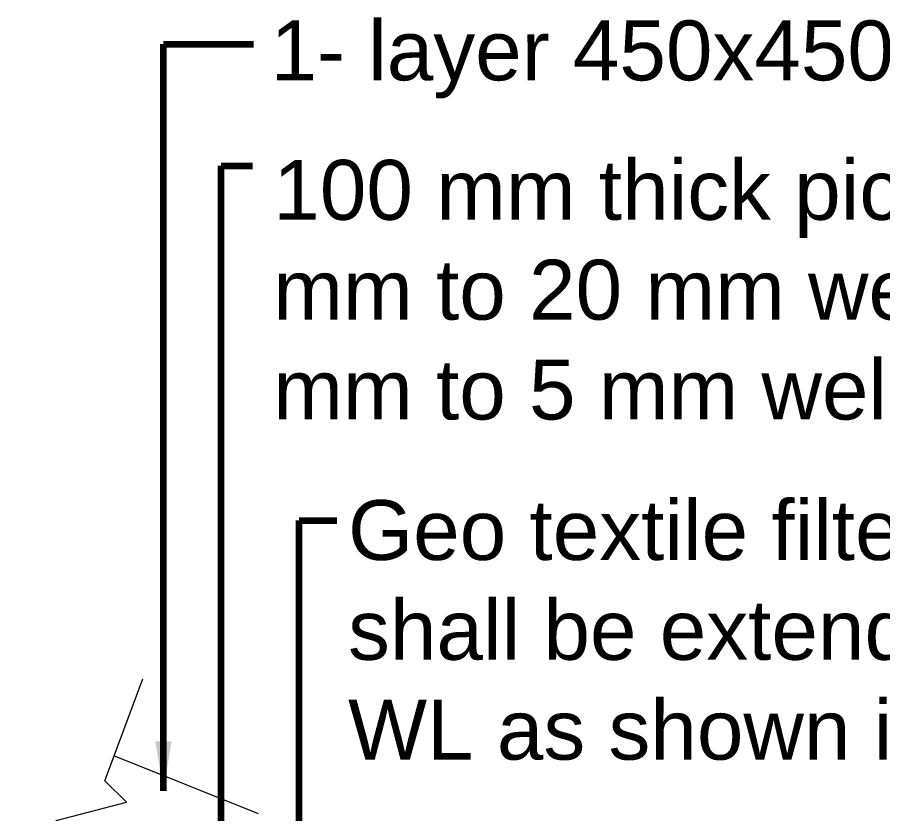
# Model space of a CAD drawing. Header units: inches. Extents: x -8940 to 26362, y -28010 to 990.
# Drawn here: x 4288.3 to 4304.02, y -23315.3 to -23300.83 of the extents above; entities that cross this region are included whole.
import ezdxf

# ---------------------------------------------------------------- set-up
doc = ezdxf.new("R2010")
doc.units = ezdxf.units.IN
doc.header["$MEASUREMENT"] = 0
doc.layers.add('LINE', color=7, linetype='Continuous')
doc.styles.get("Standard").update_dxf_attribs({"font": 'arial.ttf'})
doc.dimstyles.get("Standard").update_dxf_attribs({"dimtxt": 0.18, "dimasz": 0.18, "dimexe": 0.18, "dimexo": 0.0625, "dimgap": 0.09, "dimtad": 0, "dimtih": 1, "dimtoh": 1, "dimdec": 4, "dimzin": 0, "dimdsep": 46, "dimtxsty": 'Standard', "dimcen": 0.09, "dimadec": 0, "dimazin": 0, "dimtfac": 1, "dimtdec": 4, "dimtofl": 0, "dimtmove": 0, "dimatfit": 3, "dimfxl": 1, "dimtolj": 1, "dimtzin": 0, "dimarcsym": 0})

msp = doc.modelspace()

# ---------------------------------------------------------------- linework, layer by layer
at = {"layer": 'LINE', "color": 7, "lineweight": 20, "ltscale": 0.5}
msp.add_line((4292.685386, -23315.30477), (4290.058481, -23314.254008), dxfattribs=at)
msp.add_lwpolyline([(4288.302821, -23318.787275), (4289.503397, -23315.700111), (4289.009947, -23315.431317), (4290.288585, -23315.095118), (4289.889927, -23314.706185), (4290.580325, -23312.854068)], dxfattribs=at)

# ---------------------------------------------------------------- texts
at = {"layer": 'LINE', "color": 7, "lineweight": 20, "ltscale": 0.5, "attachment_point": 1}
for s, insert, char_height, width in [('1- layer 450x450x300 C.C block', (4292.902696, -23300.888464), 1.08842386, 26.02178806), ('100 mm thick pick jhama chips (40 mm to 20 mm well graded at top & 20 mm to 5 mm well graded at bottom) ', (4292.953053, -23303.42288), 1.088423855, 26.02178806), ('Geo textile filter (thickness >= 3.00 mm) shall be extended 1.00m below Working Low WL as shown in details "R".', (4294.311595, -23309.605144), 1.088423855, 30.29776757)]:
    msp.add_mtext(s, dxfattribs=dict(at, insert=insert, char_height=char_height, width=width))

# ---------------------------------------------------------------- leaders
at = {"layer": 'LINE', "color": 7, "lineweight": 20, "ltscale": 0.5}
for points in [[(4290.957063, -23314.891637), (4290.957063, -23301.318642), (4292.592639, -23301.318642)], [(4292.004082, -23317.747027), (4292.004082, -23303.532779), (4292.578001, -23303.532779)], [(4293.425342, -23318.832024), (4293.425342, -23309.973257), (4294.108687, -23309.973257)]]:
    msp.add_leader(points, dimstyle='Standard', override={"dimtxt": 1.2, "dimasz": 0.9, "dimclrd": 7, "dimclre": 7, "dimclrt": 7, "dimlwd": 65535, "dimlwe": 65535}, dxfattribs=at)

doc.saveas('drawing.dxf')
